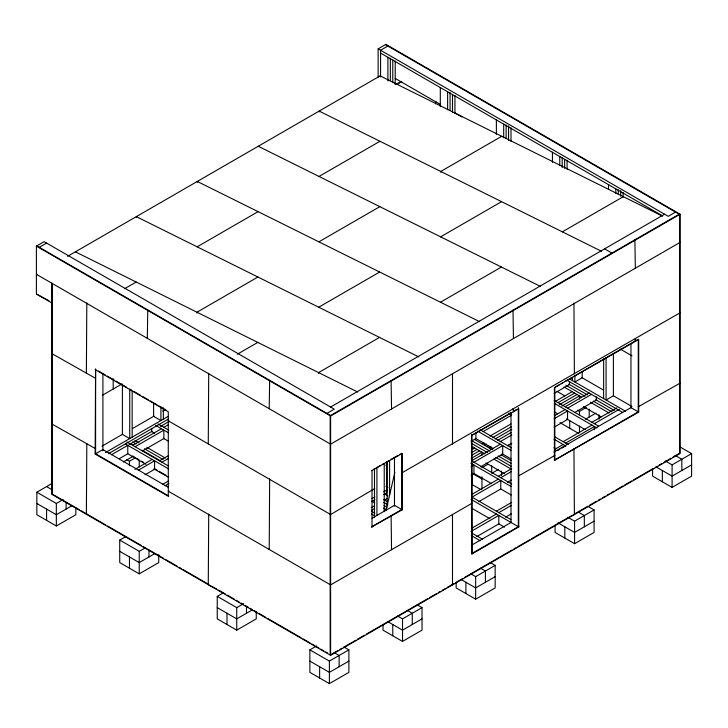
<?xml version="1.0" encoding="UTF-8"?>
<svg xmlns="http://www.w3.org/2000/svg" width="728" height="728" viewBox="0 0 728 728"><rect width="100%" height="100%" fill="white"/><g stroke="black" fill="none" stroke-linecap="round" stroke-linejoin="round"><path stroke-width="1.09" d="M385.995 510.747L394.876 472.163M52.243 303.157L36.4 294.003L36.4 246.146L44.153 241.678L334.261 409.163L326.945 413.386M378.141 77.259L378.141 48.849L385.895 44.372L680.098 214.223L680.098 453.508L330.603 655.282L51.806 494.321L51.806 283.192M39.276 247.302L46.592 243.079M387.887 46.037L380.58 50.259L380.58 76.722M36.846 274.046L36.4 274.301L330.603 444.153L680.098 242.379L679.652 242.124M67.586 256.329L380.116 75.894L662.453 216.098M396.405 84.239L401.301 81.418M396.842 84.493L401.738 81.672M36.4 294.003L48.958 300.746M86.814 302.903L86.377 373.528M435.872 101.374L435.426 103.895M124.479 288.779L136.181 282.018M197.133 246.838L258.076 211.648M319.028 176.458L379.971 141.268M147.766 309.937L147.32 338.338M95.15 369.587L168.286 411.811L168.286 496.259L95.15 454.035L95.596 369.333M257.93 277.022L196.979 312.212L197.033 313.086M318.873 241.842L379.825 206.652M501.719 136.282L440.768 171.462L440.822 172.336M95.596 378.342L51.806 353.571M102.384 395.259L122.04 383.902M237.301 354.227L257.785 342.406M318.728 307.216L379.67 272.035M440.622 236.846L501.565 201.656M86.814 443.652L86.377 514.277L86.814 514.023M208.709 373.273L208.272 443.907M95.596 448.721L51.806 423.942M102.075 446.1L122.632 434.234M132.414 428.583L153.945 416.152M162.754 411.074L165.684 409.373M95.15 454.035L102.903 449.558L168.241 487.287M75.849 507.971L75.849 514.732L56.338 525.989L36.837 514.732L36.837 492.21L52.443 483.201M105.478 452.579L168.104 416.425M108.408 453.699L168.104 419.237M168.723 420.566L168.286 420.82L330.603 514.532L374.784 488.515M111.466 454.754L127.773 445.336L127.773 453.781L119.137 458.767M129.002 444.635L152.125 431.249M160.515 426.435L168.705 421.685M132.651 445.336L161.416 428.728M163.855 427.327L168.65 424.561M52.689 494.321L52.243 494.576L52.243 283.447M135.08 446.746L163.855 430.139L163.855 438.584M123.314 461.989L133.133 456.32M142.752 450.759L164 438.474M36.837 492.21L56.338 503.467L63.172 499.526M126.554 459.559L129.475 461.243L135.326 457.866M269.651 380.307L269.214 408.717M71.945 505.723L56.338 514.732L36.837 503.467M134.889 469.378L152.152 459.414M138.284 470.233L154.591 460.824L154.591 469.269L144.999 474.802M159.459 460.824L168.095 455.837M161.898 462.225L168.614 458.358M379.525 337.41L318.582 372.599L318.627 373.473M440.476 302.22L501.419 267.039M562.362 231.85L623.314 196.66M162.662 484.311L168.423 480.99M165.101 485.713L168.942 483.501M168.723 490.945L168.286 491.191L330.603 584.903L471.944 503.303L471.507 503.048M330.603 407.052L664.591 214.223M675.557 212.112L668.249 216.334L378.141 48.849M36.4 246.146L330.603 416.007L680.098 214.223M158.731 554.7L158.731 562.58L139.23 573.846L119.729 562.58L119.729 540.067L125.58 536.691M119.729 540.067L139.23 551.324L145.081 547.947M208.709 514.023L208.272 584.657L216.689 589.007M269.651 478.833L269.214 549.467M154.827 553.58L139.23 562.58L119.729 551.324M373.51 469.551L375.457 468.423M377.404 467.294L380.334 465.601M382.282 464.482L384.238 463.354L384.238 510.965M386.186 462.225L389.107 460.542M391.063 459.414L397.888 455.473M399.836 454.345L402.229 453.471L402.229 509.773L371.553 526.972L401.783 509.518M402.229 453.471L371.553 470.67M385.795 465.274L387.715 464.164M477.359 432.104L471.507 435.49L518.755 408.717L518.755 526.945L471.944 553.972L471.507 434.634M479.233 431.031L507.625 414.642M508.18 414.314L511.493 412.403M513.44 411.274L516.543 409.482M555.373 387.069L559.304 384.794M561.224 383.692L563.235 382.528M565.128 381.436L568.14 379.697M569.997 378.624L572.072 377.432M573.901 376.367L581.881 371.762M582.673 371.307L590.717 366.657M591.455 366.239L633.915 341.723M634.361 341.468L637.419 339.703M554.399 460.496L554.399 387.633L638.702 339.466L638.702 412.094L554.399 460.26L638.256 411.839M483.21 431.549L511.02 415.488M371.944 498.598L374.893 496.896M383.729 491.8L386.668 490.099M471.107 441.35L475.894 438.584L475.894 433.306M554.172 393.393L569.514 384.539L569.514 381.372M371.944 501.419L374.893 499.717M383.729 494.612L386.668 492.911L386.668 461.852M489.926 436.118L511.02 423.933M256.247 612.13L256.247 618.882L236.746 630.148L217.244 618.882L217.244 596.359L223.096 592.983M371.216 507.689L374.165 505.987M384.402 500.072L387.351 498.371M471.662 449.686L474.611 447.993M481.936 443.762L483.902 442.624M492.72 437.537L511.347 426.781M555.473 401.31L572.135 391.682M371.69 510.228L374.638 508.526M471.162 452.798L477.049 449.404M484.375 445.172L486.34 444.034M495.158 438.939L511.83 429.32M557.912 402.711L574.574 393.093M471.644 455.337L479.479 450.805M486.814 446.573L488.77 445.445M497.597 440.349L511.32 432.423M559.368 404.686L577.013 394.494M471.134 458.44L481.918 452.215L481.918 455.382M489.252 447.984L491.209 446.846M500.036 441.76L511.802 434.962M561.807 406.097L579.452 395.905L579.452 399.071M372.044 518.245L394.476 505.296L402.229 509.773M471.507 460.824L500.273 444.216M565.128 406.779L589.098 392.938M473.946 462.225L502.711 445.618L502.711 454.063L480.662 466.803M554.572 415.679L565.128 409.591M567.558 408.181L591.536 394.339M471.071 466.703L473.946 465.046L473.946 473.491L471.071 475.147M507.589 445.618L511.429 443.407M554.135 418.746L567.558 411.002L567.558 419.446L554.135 427.19M507.88 445.673L511.802 443.407M217.244 596.359L236.746 607.625L243.571 603.685M575.229 412.203L596.332 400.018L596.332 396.851M481.945 467.695L487.796 464.309M577.504 410.264L579.461 411.393L586.286 407.452M252.343 609.873L236.746 618.882L217.244 607.625M498.525 469.378L491.691 473.318L491.691 465.438M585.312 419.273L596.032 413.076M498.325 476.303L511.748 468.55M591.937 422.258L616.871 407.862M471.48 494.621L498.325 479.124M500.764 477.714L511.311 471.626M563.172 441.678L591.937 425.07M594.376 423.669L619.31 409.273M471.999 497.133L500.764 480.525L500.764 488.97L478.705 501.701M554.545 449.476L563.172 444.499M565.611 443.088L594.376 426.481L594.376 429.647M553.908 452.097L630.949 407.616L638.702 412.094M557.939 450.332L559.859 449.221M561.779 448.12L565.611 445.9M507.48 482.282L511.311 480.07M496.378 511.211L511.72 502.356M471.444 528.419L496.378 514.023M498.817 512.621L511.284 505.423M471.007 531.486L498.817 515.433L498.817 523.878L476.758 536.609M505.523 517.189L511.284 513.868M471.289 545.399L511.52 522.176M471.507 553.717L518.837 526.399M344.007 647.037L348.885 649.849L348.885 672.372L329.384 683.628L309.882 672.372L309.882 649.849L316.707 645.909M338.029 650.486L330.166 655.027L330.166 415.752L679.652 213.977L679.652 453.253L672.799 457.202M339.912 649.403L341.96 648.22M343.834 647.137L351.788 642.542M352.671 642.032L355.719 640.276M357.575 639.202L364.564 635.162M366.411 634.097L427.627 598.753M429.447 597.706L436.409 593.693M438.292 592.601L440.304 591.436M442.224 590.326L445.181 588.624M447.129 587.496L454.017 583.519M455.91 582.427L462.871 578.414M464.682 577.359L512.021 550.031M513.95 548.912L515.952 547.765M517.854 546.664L525.78 542.087M526.626 541.596L529.711 539.821M531.504 538.775L534.625 536.982M535.399 536.527L543.479 531.877M544.18 531.458L567.585 517.945M569.533 516.825L574.392 514.532L573.946 448.967M574.392 514.023L576.012 513.085M576.822 512.621L587.651 506.37M589.562 505.259L596.46 501.283M598.38 500.172L600.373 499.026M602.302 497.906L605.268 496.196M607.207 495.076L609.181 493.939M611.12 492.82L614.077 491.109M616.025 489.99L622.886 486.022M624.842 484.894L631.704 480.935M633.651 479.807L653.262 468.486M655.182 467.376L657.184 466.229M659.104 465.119L662.08 463.399M663.991 462.289L666.975 460.569M667.913 460.032L670.898 458.303M309.882 649.849L329.384 661.106L348.885 649.849M397.643 616.07L402.52 618.882L422.022 607.625L422.022 630.148L402.52 641.404L383.019 630.148L383.019 624.515M470.779 573.846L475.657 576.658L495.158 565.401L495.158 587.915L475.657 599.18L456.156 587.915L456.156 582.291M567.758 517.235L574.583 521.175L594.084 509.919L594.084 532.432L574.583 543.698L555.082 532.432L555.082 525.68M665.274 460.933L672.099 464.874L691.6 453.617L691.6 476.139L672.099 487.396L652.597 476.139L652.597 469.378M348.885 661.106L329.384 672.372L309.882 661.106M422.022 618.882L402.52 630.148L387.887 621.703M495.158 576.658L475.657 587.915L461.024 579.47M594.084 521.175L574.583 532.432L558.003 522.868M691.6 464.874L672.099 476.139L656.492 467.13M601.51 251.287L319.173 111.084L319.228 111.948M258.231 146.264L540.558 286.477M479.615 321.658L197.279 181.454L197.334 182.328M418.664 356.847L136.336 216.644L136.382 217.517M75.384 251.833L357.721 392.037M385.449 44.626L679.215 214.223M380.58 53.071L662.353 215.752M395.259 78.433L440.422 104.513M454.163 112.449L461.971 116.953M634.898 239.812L635.335 268.223M604.613 248.849L611.93 253.071M679.652 312.503L680.098 312.749L401.783 472.927M573.946 303.148L574.392 373.783M634.898 341.159L635.335 341.414L635.335 338.593M679.652 382.873L680.098 383.128L638.256 406.77M620.238 349.076L632.031 355.883M513.003 310.192L513.44 338.593M581.799 377.559L603.448 390.053M613.285 395.732L631.986 406.533M569.569 378.933L625.652 411.32M567.594 380.617L622.704 412.43M679.897 446.865L691.6 453.617M568.75 384.102L587.414 394.867M595.768 399.699L614.432 410.465M565.829 385.221L584.984 396.287M593.329 401.101L611.993 411.875M563.881 386.923L581.563 397.124M590.408 402.229L609.072 413.004M675.02 455.309L681.845 459.25L681.845 470.506M557.011 391.391L564.864 395.932M583.528 406.706L601.21 416.916M554.236 400.491L598.425 426.007M554.745 403.594L596.978 427.982M554.745 412.039L557.684 413.741M566.53 418.846L585.185 429.62M559.959 422.649L578.487 433.351M513.003 408.717L513.44 411.784M554.454 436.645L568.204 444.59M508.808 413.104L511.748 414.805M553.981 439.193L565.765 445.991M553.981 447.638L555.946 448.767M554.399 455.191L554.836 455.446L518.318 476.021M480.034 429.711L511.465 447.856M391.109 380.562L391.546 408.972M477.595 431.122L510.992 450.404M475.639 438.429L493.311 448.639M502.156 453.744L510.992 458.849M474.665 439.566L492.346 449.768M501.192 454.873L511.01 460.542M588.233 506.533L594.084 509.919M471.244 440.404L489.908 451.178M498.252 455.992L511.52 463.654M471.262 443.225L487.46 452.579M495.814 457.402L511.529 466.475M471.271 446.046L485.021 453.99M493.857 459.086L511.538 469.296M578.487 512.166L584.338 515.542L584.338 526.808M486.004 462.999L504.659 473.773M471.425 460.769L511.693 484.02M470.952 463.317L511.22 486.559M473.892 473.464L491.573 483.665M500.409 488.77L511.22 495.004M481.945 478.951L472.19 473.318L472.19 484.584L480.971 489.653M36.837 245.9L330.603 415.497M471.644 496.933L510.929 519.619M471.171 499.472L518.755 526.945M471.171 507.916L489.835 518.691M498.671 523.796L504.568 527.199M471.871 533.096L482.673 539.33M385.949 486.304L387.915 487.442M471.398 535.635L480.234 540.74M384.966 494.185L387.915 495.886M383.556 499.526L387.478 501.792M490.281 562.58L495.158 565.401M383.547 502.365L387.988 504.904M384.056 505.478L387.014 507.189M371.808 501.219L374.747 502.921M383.592 508.026L386.541 509.727M391.109 515.688L391.546 549.722M480.525 568.213L485.403 571.025L485.403 582.291M371.917 511.42L374.865 513.122M371.444 513.959L374.392 515.661M98.517 371.025L105.342 374.966M107.289 376.094L114.123 380.034M116.07 381.154L126.799 387.351M131.668 390.163L129.721 389.034L129.721 438.584L122.404 434.361L122.404 384.457M133.624 391.291L140.449 395.231M142.397 396.36L148.248 399.736M150.196 400.864L157.03 404.804M158.977 405.933L165.802 409.873M452.052 584.657L452.498 584.903L452.498 514.532M158.031 423.96L168.832 430.202M155.592 425.37L168.359 432.741M154.609 433.251L151.661 431.549L151.661 428.382M163.445 438.347L168.359 441.186M135.08 440.549L139.002 442.815M146.865 447.356L165.52 458.13M417.144 604.804L422.022 607.625M132.642 441.96L136.063 443.934M144.426 448.757L163.081 459.532M130.676 443.634L133.624 445.336M141.951 450.15L160.615 460.924M126.827 441.978L168.077 465.793M125.334 443.934L168.587 468.905M407.398 610.437L412.266 613.249L412.266 624.515M132.642 456.028L134.607 457.166M136.564 458.303L138.529 459.432M141.478 461.133L143.443 462.271M155.228 469.078L157.193 470.215M159.159 471.344L166.039 475.311M127.336 453.535L145.991 464.309M153.854 468.841L168.587 477.35M95.596 453.781L168.723 496.005M46.592 486.577L52.443 489.953M334.261 652.661L339.13 655.482L339.13 666.739M53.663 494.885L79.197 509.627M80.963 510.647L84.111 512.466M84.867 512.903L92.947 517.562M93.694 517.999L105.715 524.934M107.462 525.944L141.068 545.345M142.843 546.373L145.982 548.184M146.783 548.648L154.818 553.289M155.628 553.753L163.654 558.385M165.456 559.432L168.568 561.224M169.387 561.697L177.404 566.329M179.215 567.376L181.336 568.595M183.147 569.642L207.844 583.902M218.537 590.071L225.525 594.112M227.382 595.185L234.361 599.208M236.236 600.291L239.275 602.047M241.232 603.175L243.198 604.313M245.081 605.396L248.111 607.152M249.995 608.235L252.043 609.418M253.926 610.51L256.948 612.248M258.84 613.34L265.784 617.353M267.686 618.454L301.137 637.764M303.076 638.884L309.982 642.87M311.921 643.989L314.887 645.7M316.835 646.828L318.819 647.975M320.775 649.103L323.723 650.805M325.689 651.933L327.655 653.071M380.116 75.894L380.171 76.768M672.099 464.874L672.099 487.396M662.344 470.506L662.344 481.763M638.256 339.212L638.256 412.084M630.949 343.625L630.949 408.026M623.141 192.556L623.141 197.061M620.711 190.581L620.711 196.214M618.272 189.735L618.272 194.239M615.833 188.889L615.833 193.393M613.395 353.835L613.395 395.795L606.078 400.018L606.078 357.93M608.517 184.666L608.517 189.171M603.639 358.95L603.639 398.607M598.962 414.769L598.962 419.273M589.207 409.136L589.207 417.026M582.191 372.108L582.191 377.777L574.874 382L574.874 375.257M579.461 411.393L579.461 414.769M579.461 426.026L579.461 432.787M574.583 521.175L574.583 543.698M572.435 377.24L572.435 380.598M569.706 420.402L569.706 428.282M567.076 160.178L567.076 169.187M564.828 526.808L564.828 538.065M564.637 159.332L564.637 168.341M562.198 157.366L562.198 167.495M559.759 156.52L559.759 165.529M554.836 387.887L554.836 460.515M552.443 152.298L552.443 162.435M518.318 407.607L518.318 526.69M511.001 127.809L511.001 141.323M511.001 412.876L511.001 522.467M508.563 125.835L508.563 140.477M506.124 124.989L506.124 138.502M503.685 124.151L503.685 137.665M501.446 471.071L501.446 475.575M496.378 119.929L496.378 134.562M481.945 476.704L481.945 489.089M475.657 576.658L475.657 599.18M471.944 435.735L471.944 553.972M465.902 582.291L465.902 593.548M454.936 95.432L454.936 113.45M452.498 94.595L452.498 112.603M452.498 373.783L452.498 444.153M450.059 92.62L450.059 110.638M447.62 91.773L447.62 109.792M440.304 87.551L440.304 106.698M402.52 618.882L402.52 641.404M401.783 453.216L401.783 510.046M395.213 60.952L395.213 84.603M394.476 457.557L394.476 506.142M392.774 60.105L392.774 82.628M392.765 624.515L392.765 635.771M390.335 58.14L390.335 80.662M389.598 460.961L389.598 495.085M387.897 57.294L387.897 80.945M387.159 461.516L387.159 505.678M384.42 508.508L384.42 511.675M376.922 467.867L376.922 515.315M374.483 468.714L374.483 517.299M372.044 470.889L371.999 527.227M330.603 416.007L330.603 655.282M329.384 661.106L329.384 683.628M319.628 666.739L319.628 677.995M246.492 606.497L246.492 613.258M236.746 607.625L236.746 630.148M226.99 613.258L226.99 624.515M163.363 407.871L163.363 419.164M160.924 406.934L160.924 420.566L153.608 416.343L153.608 402.739M148.976 550.195L148.976 556.956M139.23 460.123L139.23 466.875M139.23 551.324L139.23 573.846M132.159 391.1L132.159 437.173M129.475 461.243L129.475 465.747M129.475 556.956L129.475 568.213M113.195 378.797L113.195 389.016M102.903 373.419L102.903 450.723M95.596 368.969L95.596 454.026M66.093 502.347L66.093 509.1M56.338 503.467L56.338 525.989M46.592 509.1L46.592 520.356"/></g></svg>
